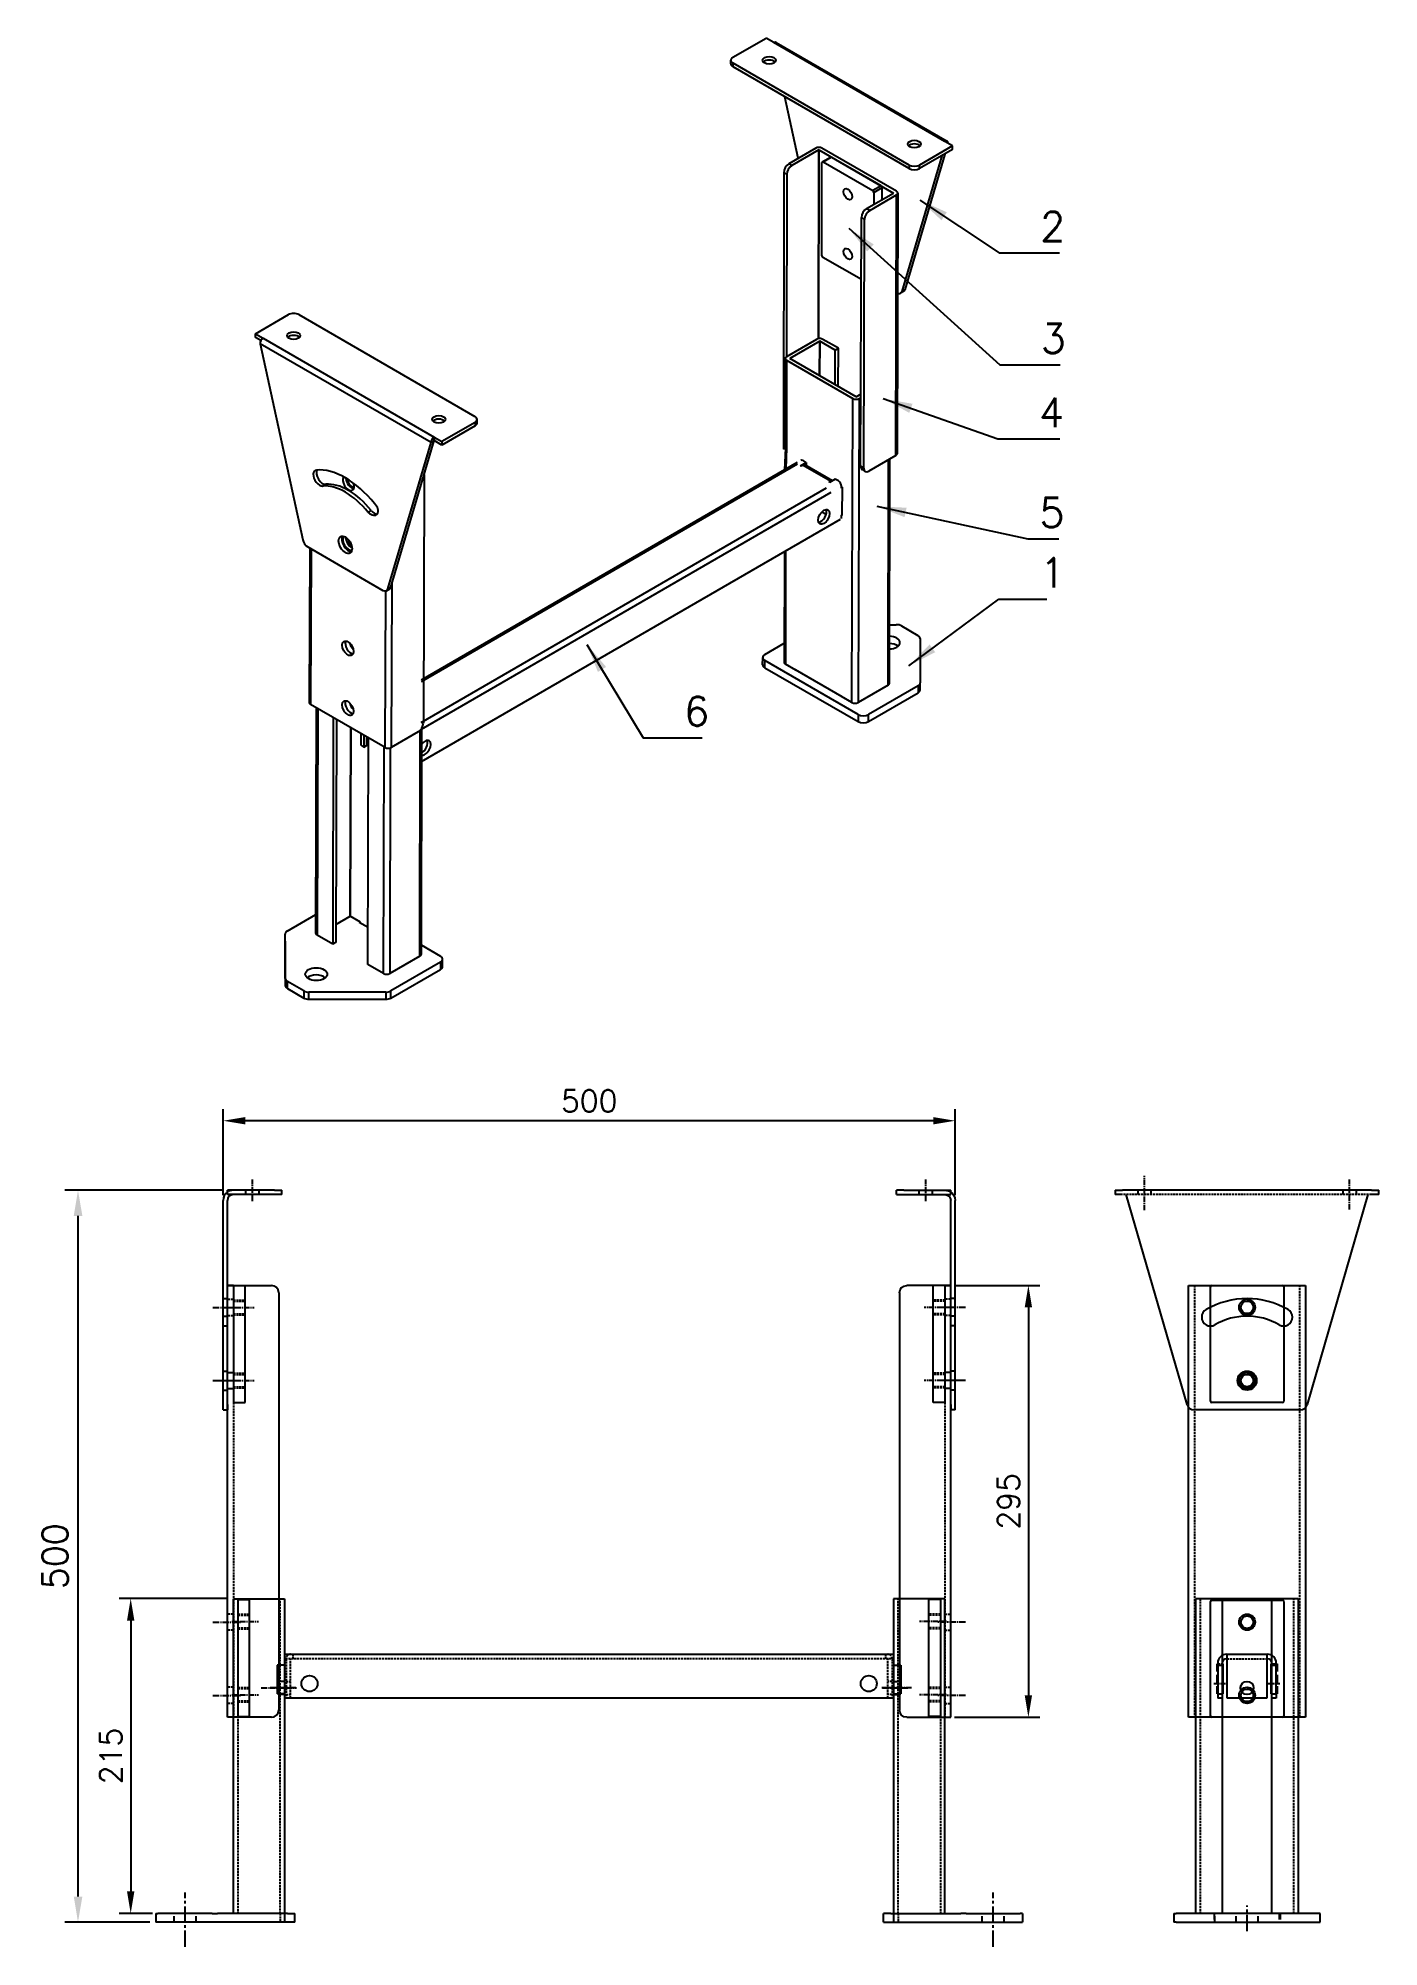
# Model space of a CAD drawing. Extents: x 128 to 1043, y 849 to 2153.
import ezdxf

# ---------------------------------------------------------------- set-up
doc = ezdxf.new("R2010")
doc.units = 0
doc.header["$LTSCALE"] = 0.2
doc.linetypes.add('Aslijn', pattern=[28.575, 19.05, -3.175, 3.175, -3.175])
doc.linetypes.add('Streeplijn', pattern=[10, 7, -3])
doc.layers.get('0').update_dxf_attribs({"linetype": 'CONTINUOUS'})
doc.layers.get('Defpoints').update_dxf_attribs({"linetype": 'CONTINUOUS'})
for name, color, linetype in [('70VOL', 5, 'CONTINUOUS'), ('draadlat', 212, 'CONTINUOUS'), ('dwarsprofiel', 42, 'CONTINUOUS'), ('pootbeen', 75, 'CONTINUOUS'), ('scharnierplaat', 232, 'CONTINUOUS'), ('schuif', 180, 'CONTINUOUS')]:
    doc.layers.add(name, color=color, linetype=linetype)
doc.styles.add('ROMANS', font='romans.shx')
doc.dimstyles.new('1_OP_06$0', dxfattribs={"dimscale": 6, "dimtxt": 2.5, "dimasz": 2.5, "dimexe": 1.3, "dimexo": 0.6, "dimgap": 1, "dimtad": 1, "dimdec": 1, "dimdsep": 46, "dimtxsty": 'ROMANS', "dimcen": -1.5, "dimclrd": 150, "dimclre": 150, "dimclrt": 5, "dimadec": 0, "dimazin": 0, "dimtfac": 1, "dimtdec": 1, "dimtmove": 0, "dimatfit": 3, "dimfxl": 0, "dimtolj": 1, "dimtzin": 0, "dimarcsym": 0})
doc.dimstyles.new('1_OP_07$0', dxfattribs={"dimscale": 7, "dimtxt": 2.5, "dimasz": 2.5, "dimexe": 1.3, "dimexo": 0.6, "dimgap": 1, "dimtad": 1, "dimdec": 1, "dimdsep": 46, "dimtxsty": 'ROMANS', "dimcen": -1.5, "dimclrd": 150, "dimclre": 150, "dimclrt": 5, "dimadec": 0, "dimazin": 0, "dimtfac": 1, "dimtdec": 1, "dimtmove": 0, "dimatfit": 3, "dimfxl": 0, "dimtolj": 1, "dimtzin": 0, "dimarcsym": 0})
doc.dimstyles.new('1_OP_08$7', dxfattribs={"dimscale": 8, "dimtxt": 2.5, "dimasz": 2.5, "dimexe": 1.3, "dimexo": 0.6, "dimgap": 1, "dimtad": 1, "dimdec": 1, "dimdsep": 46, "dimtxsty": 'ROMANS', "dimcen": -1.5, "dimclrd": 150, "dimclre": 150, "dimclrt": 5, "dimadec": 0, "dimazin": 0, "dimtfac": 1, "dimtdec": 1, "dimtmove": 0, "dimatfit": 3, "dimfxl": 0, "dimtolj": 1, "dimtzin": 0, "dimarcsym": 0})

# ---------------------------------------------------------------- blocks, each defined once
blk = doc.blocks.new('A$C4EBF2C44')
at = {"linetype": 'Aslijn'}
for p, q in [((20, 136.3), (20, 159.8)), ((160, 136.9), (160, 157.4))]:
    blk.add_line(p, q, dxfattribs=at)
for p, q in [((0, 150), (5, 150)), ((0, 150), (0, 147)), ((5, 147), (0, 147)), ((175, 150), (5, 150)), ((49, 3.6), (7.5, 147)), ((172.5, 147), (131, 3.6)), ((172.5, 147), (172.5, 147)), ((175, 150), (180, 150)), ((180, 147), (175, 147)), ((180, 147), (180, 150)), ((126.2, 0), (53.8, 0))]:
    blk.add_line(p, q)
at = {"linetype": 'Streeplijn'}
blk.add_line((175, 147), (5, 147), dxfattribs=at)
at = {"linetype": 'Streeplijn', "ltscale": 3.628447}
for p, q in [((15.5, 147), (15.5, 150)), ((24.5, 147), (24.5, 150)), ((155.5, 150), (155.5, 147)), ((164.5, 150), (164.5, 147))]:
    blk.add_line(p, q, dxfattribs=at)
blk.add_circle((90, 20), 6.5)
for centre, radius, start, end in [((65, 63.3), 6, 120, 300), ((90, 20), 56, 60, 120), ((115, 63.3), 6, 240, 60), ((90, 20), 44, 60, 120), ((53.8, 5), 5, 196.1254, 270), ((126.2, 5), 5, 270, 343.8746)]:
    blk.add_arc(centre, radius, start, end)
blk = doc.blocks.new('90040295A')
for p, q in [((13, 405), (9, 405)), ((9, 110), (9, 405)), ((9, 405), (39, 405)), ((44, 400), (44, 115)), ((13, 110), (9, 110)), ((39, 110), (13, 110))]:
    blk.add_line(p, q)
at = {"linetype": 'Streeplijn'}
blk.add_line((13, 405), (13, 110), dxfattribs=at)
at = {"linetype": 'Streeplijn', "ltscale": 1.142718}
for p, q in [((9, 395.5), (13, 395.5)), ((9, 384.5), (13, 384.5)), ((13, 180.5), (9, 180.5)), ((13, 169.5), (9, 169.5)), ((13, 130.5), (9, 130.5)), ((13, 119.5), (9, 119.5))]:
    blk.add_line(p, q, dxfattribs=at)
at = {"linetype": 'Aslijn', "ltscale": 1.142718}
for p, q in [((-1, 390), (18.6, 390)), ((-1, 340), (18.6, 340)), ((-1, 175), (18.6, 175)), ((-1, 125), (18.6, 125))]:
    blk.add_line(p, q, dxfattribs=at)
at = {"ltscale": 1.142718}
for p, q in [((9, 345.5), (13, 345.5)), ((9, 334.5), (13, 334.5))]:
    blk.add_line(p, q, dxfattribs=at)
for centre, start, end in [((39, 400), 0, 90), ((39, 115), 270, 0)]:
    blk.add_arc(centre, 5, start, end)
blk = doc.blocks.new('pootbeen 215a')
for p, q in [((53, 422.8), (53, 637.8)), ((88, 637.8), (88, 416.8)), ((0, 422.8), (1.5, 422.8)), ((0, 422.8), (0, 416.8)), ((38.5, 422.8), (1.5, 422.8)), ((38.5, 422.8), (42.1, 422.8)), ((90, 422.8), (42.1, 422.8)), ((90, 422.8), (95, 422.8)), ((95, 416.8), (95, 422.8)), ((95, 416.8), (0, 416.8))]:
    blk.add_line(p, q)
at = {"ltscale": 3.870205}
blk.add_line((53, 637.8), (88, 637.8), dxfattribs=at)
at = {"linetype": 'Streeplijn'}
for p, q in [((56, 637.8), (56, 422.8)), ((85, 422.8), (85, 637.8)), ((85, 422.8), (85, 416.8))]:
    blk.add_line(p, q, dxfattribs=at)
at = {"linetype": 'Aslijn', "ltscale": 1.142718}
blk.add_line((95.6, 576.8), (78.1, 576.8), dxfattribs=at)
at = {"ltscale": 1.142718}
for p, q in [((88, 581.3), (85, 581.3)), ((88, 572.3), (85, 572.3))]:
    blk.add_line(p, q, dxfattribs=at)
at = {"linetype": 'Aslijn', "ltscale": 2.902758}
blk.add_line((20, 400), (20, 437.2), dxfattribs=at)
at = {"linetype": 'Streeplijn', "ltscale": 2.902758}
for p, q in [((12.5, 416.8), (12.5, 422.8)), ((27.5, 416.8), (27.5, 422.8))]:
    blk.add_line(p, q, dxfattribs=at)
blk = doc.blocks.new('90-09-0500A')
for p, q in [((16, 30), (432, 30)), ((16, 30), (16, 22.5)), ((432, 30), (432, 22.5)), ((16, 22.5), (11, 22.5)), ((11, 22.5), (11, 3)), ((432, 22.5), (437, 22.5)), ((437, 22.5), (437, 3)), ((16, 3), (11, 3)), ((16, 3), (16, 0)), ((432, 0), (16, 0)), ((432, 3), (432, 0)), ((432, 3), (437, 3))]:
    blk.add_line(p, q)
at = {"linetype": 'Streeplijn'}
for p, q in [((432, 27), (16, 27)), ((17, 27), (17, 0)), ((20, 0), (20, 27)), ((21.5, 30), (21.5, 27)), ((426.5, 30), (426.5, 27)), ((428, 0), (428, 27)), ((431, 27), (431, 0)), ((17, 11.5), (20, 11.5)), ((17, 2.5), (20, 2.5)), ((431, 11.5), (428, 11.5)), ((431, 2.5), (428, 2.5))]:
    blk.add_line(p, q, dxfattribs=at)
at = {"linetype": 'Aslijn'}
for p, q in [((0, 7), (24, 7)), ((444.3, 7), (424, 7))]:
    blk.add_line(p, q, dxfattribs=at)
for centre in [(33, 10), (415, 10), (415, 10)]:
    blk.add_circle(centre, 5.5)
at = {"linetype": 'Streeplijn'}
for centre, start, end in [((20, 27), 90, 180), ((428, 27), 0, 90)]:
    blk.add_arc(centre, 3, start, end, dxfattribs=at)
blk = doc.blocks.new('A$C334307B7')
at = {"ltscale": 3.59389}
for p, q in [((0, 1), (0, 79)), ((50, 79), (50, 1))]:
    blk.add_line(p, q, dxfattribs=at)
blk.add_line((1, 80), (49, 80))
at = {"ltscale": 3.572625}
blk.add_line((49, 0), (1, 0), dxfattribs=at)
for centre in [(25, 65), (25, 15)]:
    blk.add_circle(centre, 4.25)
at = {"ltscale": 0.598278}
for centre, start, end in [((1, 79), 90, 180), ((49, 79), 0, 90), ((1, 1), 180, 270), ((49, 1), 270, 0)]:
    blk.add_arc(centre, 1, start, end, dxfattribs=at)
at = {"color": 3}
for centre in [(25, 65), (25, 15)]:
    blk.add_arc(centre, 5, 180, 90, dxfattribs=at)
blk = doc.blocks.new('pootbeen 215B')
for p, q in [((15, 412.1), (15, 627.1)), ((33, 627.1), (33, 412.1)), ((67, 412.1), (67, 627.1)), ((85, 627.1), (85, 412.1)), ((33, 582.6), (33.5, 582.6)), ((33.5, 582.6), (33.5, 562.1)), ((66.5, 562.1), (66.5, 582.6)), ((66.5, 582.6), (67, 582.6)), ((33.5, 562.1), (33, 562.1)), ((67, 562.1), (66.5, 562.1)), ((0, 412.1), (1.5, 412.1)), ((0, 412.1), (0, 406.1)), ((1.5, 406.1), (0, 406.1)), ((100, 412.1), (1.5, 412.1)), ((1.5, 406.1), (100, 406.1)), ((100, 406.1), (100, 412.1))]:
    blk.add_line(p, q)
at = {"ltscale": 3.655324}
blk.add_line((15, 627.1), (85, 627.1), dxfattribs=at)
at = {"linetype": 'Streeplijn'}
for p, q in [((18, 627.1), (18, 412.1)), ((82, 412.1), (82, 627.1))]:
    blk.add_line(p, q, dxfattribs=at)
at = {"linetype": 'Streeplijn', "ltscale": 3.789711}
for p, q in [((29.5, 562.1), (29.5, 582.6)), ((70.5, 582.6), (70.5, 562.1))]:
    blk.add_line(p, q, dxfattribs=at)
at = {"linetype": 'Streeplijn', "ltscale": 1.333188}
for p, q in [((29.5, 582.6), (33, 582.6)), ((67, 582.6), (70.5, 582.6))]:
    blk.add_line(p, q, dxfattribs=at)
at = {"linetype": 'Streeplijn', "ltscale": 0.19037}
for p, q in [((30, 562.1), (29.5, 562.1)), ((70.5, 562.1), (70, 562.1))]:
    blk.add_line(p, q, dxfattribs=at)
at = {"linetype": 'Streeplijn', "ltscale": 1.142718}
for p, q in [((30, 562.1), (33, 562.1)), ((67, 562.1), (70, 562.1))]:
    blk.add_line(p, q, dxfattribs=at)
at = {"linetype": 'Aslijn', "ltscale": 2.902758}
blk.add_line((50, 400), (50, 417.6), dxfattribs=at)
at = {"linetype": 'Streeplijn', "ltscale": 2.902758}
for p, q in [((27.5, 412.1), (27.5, 406.1)), ((28, 406.1), (28, 412.1)), ((42.5, 406.1), (42.5, 412.1)), ((57.5, 406.1), (57.5, 412.1)), ((72, 412.1), (72, 406.1)), ((72.5, 412.1), (72.5, 406.1))]:
    blk.add_line(p, q, dxfattribs=at)
at = {"ltscale": 3.419731}
blk.add_circle((50, 566.1), 4.5, dxfattribs=at)
at = {"ltscale": 0.000498378}
for centre, start, end in [((33, 583.1), 90, 180), ((67, 583.1), 0, 90)]:
    blk.add_arc(centre, 0.001, start, end, dxfattribs=at)
blk = doc.blocks.new('A$C72246AC3')
at = {"ltscale": 3.620644}
blk.add_line((4.2, 80), (4.2, 0), dxfattribs=at)
at = {"ltscale": 3.870343}
for p, q in [((4.2, 80), (12.2, 80)), ((4.2, 0), (12.2, 0))]:
    blk.add_line(p, q, dxfattribs=at)
at = {"ltscale": 3.59389}
blk.add_line((12.2, 0), (12.2, 80), dxfattribs=at)
at = {"linetype": 'Streeplijn'}
for p, q in [((4.2, 70), (12.2, 70)), ((4.2, 69.2), (12.2, 69.2)), ((4.2, 60.7), (12.2, 60.7)), ((4.2, 60), (12.2, 60)), ((4.2, 20), (12.2, 20)), ((4.2, 19.2), (12.2, 19.2)), ((4.2, 10.7), (12.2, 10.7)), ((4.2, 10), (12.2, 10))]:
    blk.add_line(p, q, dxfattribs=at)
at = {"linetype": 'Aslijn'}
for p, q in [((0, 65), (18.4, 65)), ((0, 15), (18.4, 15))]:
    blk.add_line(p, q, dxfattribs=at)
blk = doc.blocks.new('A$C764925F4')
at = {"linetype": 'Aslijn'}
for p, q in [((24.4, 142.6), (24.4, 157.4)), ((0, 20), (14.2, 20))]:
    blk.add_line(p, q, dxfattribs=at)
for p, q in [((7.4, 147), (7.4, 150)), ((39.4, 150), (7.4, 150)), ((39.4, 147), (7.4, 147)), ((39.4, 150), (44.4, 150)), ((44.4, 147), (39.4, 147)), ((44.4, 147), (44.4, 150)), ((4.4, 3.6), (4.4, 143.1)), ((7.4, 3.6), (7.4, 143.1)), ((4.4, 0), (4.4, 3.6)), ((4.4, 0), (7.4, 0)), ((7.4, 3.6), (7.4, 0))]:
    blk.add_line(p, q)
at = {"linetype": 'Streeplijn', "ltscale": 3.628447}
for p, q in [((19.9, 147), (19.9, 150)), ((28.9, 147), (28.9, 150)), ((4.4, 76), (7.4, 76)), ((4.4, 64), (7.4, 64)), ((4.4, 57.3), (7.4, 57.3)), ((4.4, 26.5), (7.4, 26.5)), ((4.4, 13.5), (7.4, 13.5))]:
    blk.add_line(p, q, dxfattribs=at)
for radius, start in [(6.9, 124.4174), (3.9, 90)]:
    blk.add_arc((11.3, 143.1), radius, start, 180)
at = {"linetype": 'Streeplijn'}
blk.add_arc((11.3, 143.1), 6.9, 90, 124.4174, dxfattribs=at)
blk = doc.blocks.new('A$C03F00B1E')
at = {"ltscale": 3.732117}
for p, q in [((8.6, 30), (36.6, 30)), ((36.1, 0), (9.1, 0))]:
    blk.add_line(p, q, dxfattribs=at)
at = {"ltscale": 1.142337}
for p, q in [((8.6, 27), (9.1, 27)), ((36.1, 27), (36.6, 27))]:
    blk.add_line(p, q, dxfattribs=at)
at = {"ltscale": 3.731979}
for p, q in [((9.1, 0), (9.1, 30)), ((36.1, 30), (36.1, 0))]:
    blk.add_line(p, q, dxfattribs=at)
at = {"linetype": 'Streeplijn'}
blk.add_line((9.1, 27), (36.1, 27), dxfattribs=at)
at = {"ltscale": 0.19037}
blk.add_line((36.1, 30), (36.6, 30), dxfattribs=at)
at = {"ltscale": 3.628286}
for p, q in [((2.6, 24), (2.6, 0)), ((5.6, 24), (5.6, 0)), ((39.6, 0), (39.6, 24)), ((42.6, 3), (42.6, 24))]:
    blk.add_line(p, q, dxfattribs=at)
for p, q in [((2.6, 22.5), (5.6, 22.5)), ((39.6, 22.5), (42.6, 22.5)), ((2.6, 3), (5.6, 3)), ((39.6, 3), (42.6, 3))]:
    blk.add_line(p, q)
at = {"linetype": 'Aslijn'}
for p, q in [((0, 10), (7.9, 10)), ((37, 10), (44.9, 10))]:
    blk.add_line(p, q, dxfattribs=at)
at = {"ltscale": 1.142718}
for p, q in [((5.6, 0), (2.6, 0)), ((42.6, 0), (39.6, 0)), ((42.6, 3), (42.6, 0))]:
    blk.add_line(p, q, dxfattribs=at)
blk.add_circle((22.6, 7), 4.5)
at = {"ltscale": 3.628286}
for centre, radius, start, end in [((8.6, 24), 6, 90, 180), ((8.6, 24), 3, 90, 180), ((36.6, 24), 6, 0, 90), ((36.6, 24), 3, 0, 90)]:
    blk.add_arc(centre, radius, start, end, dxfattribs=at)
blk = doc.blocks.new('90040295B')
for p, q in [((-1, 110), (-1, 405)), ((79, 405), (79, 110)), ((79, 110), (-1, 110))]:
    blk.add_line(p, q)
at = {"ltscale": 3.666539}
blk.add_line((-1, 405), (79, 405), dxfattribs=at)
at = {"linetype": 'Streeplijn'}
for p, q in [((3, 405), (3, 110)), ((75, 110), (75, 405))]:
    blk.add_line(p, q, dxfattribs=at)
for centre in [(39, 390), (39, 340), (39, 175), (39, 125)]:
    blk.add_circle(centre, 5.5)
blk = doc.blocks.new('*D18')
at = {"layer": '70VOL', "color": 150, "lineweight": -2}
for p, q in [((253.9, 1365.7), (145.8, 1365.7)), ((154.9, 1348.2), (154.9, 883.3)), ((203.9, 865.8), (145.8, 865.8))]:
    blk.add_line(p, q, dxfattribs=at)
at = {"layer": '70VOL', "color": 150}
for points in [[(152, 1348.2), (157.9, 1348.2), (154.9, 1365.7)], [(152, 883.3), (157.9, 883.3), (154.9, 865.8)]]:
    blk.add_solid(points, dxfattribs=at)
at = {"layer": 'Defpoints', "color": 0}
for p in [(258.1, 1365.7), (154.9, 865.8), (208.1, 865.8)]:
    blk.add_point(p, dxfattribs=at)
at = {"layer": '70VOL', "color": 5, "insert": (139.2, 1115.7), "char_height": 17.5, "attachment_point": 5, "rotation": 90, "style": 'ROMANS'}
blk.add_mtext('\\A1;500', dxfattribs=at)
blk = doc.blocks.new('*D19')
at = {"layer": '70VOL', "color": 150, "lineweight": -2}
for p, q in [((257.5, 1086.8), (183.1, 1086.8)), ((190.9, 1071.8), (190.9, 886.8)), ((205.9, 871.8), (183.1, 871.8))]:
    blk.add_line(p, q, dxfattribs=at)
at = {"layer": '70VOL', "color": 150}
for points in [[(188.4, 1071.8), (193.4, 1071.8), (190.9, 1086.8)], [(188.4, 886.8), (193.4, 886.8), (190.9, 871.8)]]:
    blk.add_solid(points, dxfattribs=at)
at = {"layer": 'Defpoints', "color": 0}
for p in [(261.1, 1086.8), (190.9, 871.8), (209.5, 871.8)]:
    blk.add_point(p, dxfattribs=at)
at = {"layer": '70VOL', "color": 5, "insert": (177.4, 979.3), "char_height": 15, "attachment_point": 5, "rotation": 90, "style": 'ROMANS'}
blk.add_mtext('\\A1;215', dxfattribs=at)
blk = doc.blocks.new('*D20')
at = {"layer": '70VOL', "color": 150, "lineweight": -2}
for p, q in [((753.7, 1300.7), (811.9, 1300.7)), ((804.1, 1285.7), (804.1, 1020.7)), ((753.7, 1005.7), (811.9, 1005.7))]:
    blk.add_line(p, q, dxfattribs=at)
at = {"layer": '70VOL', "color": 150}
for points in [[(801.6, 1285.7), (806.6, 1285.7), (804.1, 1300.7)], [(801.6, 1020.7), (806.6, 1020.7), (804.1, 1005.7)]]:
    blk.add_solid(points, dxfattribs=at)
at = {"layer": 'Defpoints', "color": 0}
for p in [(750.1, 1300.7), (750.1, 1005.7), (804.1, 1005.7)]:
    blk.add_point(p, dxfattribs=at)
at = {"layer": '70VOL', "color": 5, "insert": (790.6, 1153.2), "char_height": 15, "attachment_point": 5, "rotation": 90, "style": 'ROMANS'}
blk.add_mtext('\\A1;295', dxfattribs=at)
blk = doc.blocks.new('*D21')
at = {"layer": '70VOL', "color": 150, "lineweight": -2}
for p, q in [((254.1, 1362.4), (254.1, 1421)), ((739.1, 1413.2), (269.1, 1413.2)), ((754.1, 1362.4), (754.1, 1421))]:
    blk.add_line(p, q, dxfattribs=at)
at = {"layer": '70VOL', "color": 150}
for points in [[(269.1, 1415.7), (269.1, 1410.7), (254.1, 1413.2)], [(739.1, 1415.7), (739.1, 1410.7), (754.1, 1413.2)]]:
    blk.add_solid(points, dxfattribs=at)
at = {"layer": 'Defpoints', "color": 0}
for p in [(254.1, 1413.2), (254.1, 1358.8), (754.1, 1358.8)]:
    blk.add_point(p, dxfattribs=at)
at = {"layer": '70VOL', "color": 5, "insert": (504.1, 1426.7), "char_height": 15, "attachment_point": 5, "style": 'ROMANS'}
blk.add_mtext('\\A1;500', dxfattribs=at)

msp = doc.modelspace()

# ---------------------------------------------------------------- linework, layer by layer
at = {"layer": '70VOL'}
for p, q in [((602.32, 2139.57), (624.92, 2152.65)), ((630.23, 2149.59), (624.92, 2152.65)), ((630.23, 2149.59), (630.23, 2149.59)), ((747.05, 2082.14), (630.23, 2149.59)), ((630.23, 2149.59), (630.23, 2149.59)), ((631.72, 2149.74), (748.55, 2082.29)), ((600.86, 2135.09), (600.86, 2137.54)), ((602.33, 2133.04), (602.33, 2135.49)), ((722.69, 2065.99), (602.33, 2135.49)), ((722.69, 2063.55), (602.33, 2133.04)), ((646.91, 2070.63), (637.76, 2112.58)), ((658.85, 2077.54), (640.49, 2066.91)), ((660.97, 2076.32), (642.61, 2065.69)), ((660.83, 1947.39), (660.97, 2076.32)), ((660.97, 2076.32), (660.83, 1947.4)), ((660.97, 2076.32), (711.95, 2046.88)), ((714.07, 2048.11), (663.09, 2077.54)), ((746.98, 2073.52), (719.68, 1980.86)), ((752.36, 2079.07), (729.76, 2065.99)), ((752.36, 2076.63), (729.76, 2063.55)), ((747.05, 2082.14), (747.05, 2082.14)), ((752.36, 2079.07), (747.05, 2082.14)), ((747.05, 2082.14), (747.05, 2082.14)), ((747.05, 2082.14), (747.05, 2082.14)), ((749.17, 2080.92), (749.17, 2080.92)), ((749.17, 2080.92), (749.17, 2080.92)), ((752.36, 2076.63), (752.36, 2079.07)), ((636.95, 2060.79), (636.75, 1871.84)), ((636.95, 2060.79), (639.08, 2059.56)), ((642.61, 2065.69), (640.49, 2066.91)), ((663.04, 2004.09), (663.11, 2067.73)), ((663.32, 2068.19), (668.97, 2071.46)), ((663.82, 2068.14), (669.47, 2071.41)), ((663.82, 2068.14), (697.8, 2048.52)), ((703.45, 2051.79), (669.47, 2071.41)), ((744.87, 2072.29), (717.57, 1979.64)), ((722.69, 2065.99), (722.69, 2063.55)), ((729.76, 2063.55), (729.76, 2065.99)), ((639.08, 2059.56), (638.94, 1935.08)), ((693.59, 2036.26), (711.95, 2046.88)), ((703.45, 2051.79), (697.8, 2048.52)), ((698.51, 2047.29), (698.5, 2039.1)), ((698.51, 2047.29), (704.16, 2050.57)), ((704.15, 2042.37), (704.16, 2050.57)), ((711.95, 2046.88), (711.95, 2046.88)), ((714.95, 2046.88), (714.42, 1868.83)), ((695.71, 2035.03), (693.59, 2036.26)), ((695.71, 2035.03), (714.07, 2045.66)), ((713.54, 1867.61), (714.07, 2045.66)), ((689.53, 1860.24), (690.05, 2030.13)), ((690.05, 2030.13), (692.18, 2028.91)), ((691.66, 1859.01), (692.18, 2028.91)), ((690.01, 1987.7), (663.75, 2002.86)), ((718.79, 1979.63), (716.67, 1978.41)), ((719.68, 1980.86), (717.57, 1979.64)), ((276.06, 1950.72), (298.66, 1963.8)), ((305.73, 1963.8), (426.09, 1894.31)), ((276.06, 1948.27), (276.06, 1950.72)), ((276.06, 1950.72), (281.37, 1947.65)), ((279.87, 1946.07), (276.06, 1948.27)), ((279.25, 1943.98), (308.47, 1810.03)), ((396.07, 1876.53), (279.25, 1943.98)), ((281.37, 1947.65), (398.19, 1880.21)), ((281.37, 1947.65), (281.37, 1947.65)), ((281.37, 1947.65), (281.37, 1947.65)), ((281.37, 1947.65), (281.37, 1947.65)), ((659.42, 1946.94), (638.94, 1935.08)), ((661.54, 1945.71), (641.06, 1933.86)), ((661.54, 1945.71), (661.52, 1922.05)), ((661.52, 1922.05), (661.54, 1945.71)), ((672.16, 1939.58), (661.54, 1945.71)), ((674.28, 1940.81), (663.66, 1946.94)), ((638.06, 1933.86), (638.01, 1872.57)), ((638.95, 1932.63), (638.89, 1873.08)), ((638.95, 1932.63), (684.26, 1906.47)), ((686.38, 1907.69), (641.06, 1933.86)), ((641.06, 1933.86), (641.06, 1933.86)), ((672.14, 1915.92), (672.16, 1939.58)), ((672.16, 1939.58), (674.28, 1940.81)), ((674.25, 1914.69), (674.28, 1940.81)), ((683.53, 1698.9), (684.26, 1906.47)), ((686.38, 1907.69), (689.92, 1909.74)), ((688.5, 1906.47), (687.77, 1698.9)), ((688.5, 1906.47), (689.92, 1907.29)), ((427.56, 1889.81), (427.56, 1892.26)), ((368.7, 1777.7), (398.19, 1877.76)), ((398.19, 1877.76), (396.07, 1876.53)), ((398.19, 1880.21), (398.19, 1877.76)), ((398.19, 1877.76), (398.19, 1880.21)), ((398.19, 1877.76), (398.19, 1880.21)), ((398.19, 1880.21), (398.19, 1880.21)), ((398.19, 1880.21), (403.5, 1877.14)), ((398.19, 1880.21), (398.19, 1880.21)), ((403.5, 1874.69), (398.19, 1877.76)), ((398.19, 1877.76), (398.19, 1877.76)), ((398.19, 1877.76), (398.19, 1877.76)), ((426.1, 1890.22), (403.5, 1877.14)), ((426.1, 1887.77), (403.5, 1874.69)), ((426.1, 1890.22), (426.1, 1887.77)), ((366.59, 1776.48), (396.07, 1876.53)), ((403.5, 1877.14), (403.5, 1874.69)), ((638.89, 1873.08), (636.75, 1871.84)), ((638.16, 1872.66), (637.48, 1857.71)), ((638.89, 1873.08), (638.37, 1858.22)), ((713.54, 1867.61), (695.18, 1856.98)), ((708.25, 1710.76), (708.59, 1864.74)), ((709.13, 1711.98), (709.47, 1865.24)), ((646.17, 1862.74), (389.43, 1714.13)), ((646.17, 1861.72), (389.43, 1713.11)), ((391.34, 1854.51), (390.82, 1684.88)), ((648.49, 1860.61), (652.38, 1862.86)), ((648.85, 1860.41), (648.49, 1860.61)), ((649.9, 1861.02), (648.85, 1860.41)), ((669.02, 1849.98), (649.9, 1861.02)), ((652.38, 1862.86), (650.25, 1864.08)), ((670.25, 1850.29), (651.4, 1861.17)), ((652.38, 1862.86), (652.37, 1860.61)), ((672.2, 1851.41), (668.32, 1849.16)), ((674.32, 1850.19), (672.2, 1851.41)), ((691.66, 1859.01), (689.53, 1860.24)), ((690.56, 1857.95), (692.69, 1856.73)), ((322, 1846.71), (324.12, 1847.94)), ((669.1, 1842.26), (389.39, 1680.35)), ((389.4, 1685.26), (666.28, 1845.53)), ((667.96, 1849.37), (669.02, 1849.98)), ((668.32, 1849.16), (667.96, 1849.37)), ((676.44, 1845.29), (676.45, 1846.51)), ((676.8, 1845.49), (676.44, 1845.29)), ((676.45, 1846.13), (676.8, 1845.92)), ((676.8, 1845.92), (676.78, 1826.72)), ((353.15, 1828.73), (355.27, 1829.95)), ((665.89, 1827.29), (662.96, 1828.99)), ((676.42, 1826.93), (676.78, 1827.13)), ((676.78, 1826.72), (676.42, 1826.93)), ((676.42, 1824.48), (676.42, 1826.93)), ((675.52, 1823.96), (389.37, 1658.32)), ((311.86, 1805.12), (363.18, 1775.49)), ((313.27, 1804.31), (312.82, 1698.78)), ((314.15, 1803.8), (313.7, 1697.55)), ((637.42, 1801.91), (637.33, 1726.29)), ((638.3, 1802.42), (638.22, 1725.06)), ((364.68, 1668.12), (365.13, 1775.04)), ((365.69, 1775.25), (367.81, 1776.47)), ((368.7, 1777.7), (366.59, 1776.48)), ((369.38, 1779.99), (368.92, 1668.12)), ((709.17, 1752.04), (713.87, 1752.04)), ((717.4, 1751.2), (728.63, 1744.71)), ((624.06, 1731.6), (637.35, 1739.3)), ((730.1, 1742.67), (730.17, 1712.36)), ((622.59, 1724.67), (622.6, 1729.57)), ((624.06, 1722.62), (624.07, 1727.52)), ((624.06, 1722.62), (687.78, 1685.83)), ((687.79, 1690.73), (624.07, 1727.52)), ((645.3, 1720.98), (638.22, 1725.06)), ((676.8, 1702.79), (644.94, 1721.18)), ((708.25, 1710.76), (687.77, 1698.9)), ((728.71, 1710.32), (694.86, 1690.73)), ((728.71, 1710.32), (728.7, 1705.42)), ((730.16, 1707.46), (730.17, 1712.36)), ((364.68, 1668.12), (313.7, 1697.55)), ((317.43, 1541.12), (317.77, 1695.21)), ((683.53, 1698.9), (676.45, 1702.99)), ((694.86, 1685.83), (728.7, 1705.42)), ((318.65, 1694.7), (318.31, 1539.89)), ((329.27, 1688.57), (328.93, 1533.76)), ((331.39, 1687.35), (331.05, 1534.98)), ((687.79, 1690.73), (687.78, 1685.83)), ((694.86, 1685.83), (694.86, 1690.73)), ((340.91, 1552.97), (341.22, 1681.67)), ((341.22, 1681.67), (340.91, 1552.97)), ((348.14, 1677.67), (348.13, 1669.64)), ((348.13, 1669.64), (350.25, 1668.42)), ((350.26, 1676.45), (350.25, 1668.42)), ((350.25, 1668.42), (352.02, 1669.44)), ((352.02, 1669.03), (351.66, 1669.23)), ((352.03, 1675.43), (352.02, 1669.03)), ((353, 1519.86), (353.34, 1674.67)), ((387.28, 1678.75), (368.92, 1668.12)), ((388.34, 1525.58), (388.68, 1679.9)), ((389.56, 1681.03), (389.22, 1526.8)), ((363.62, 1513.73), (363.96, 1668.54)), ((368.21, 1667.82), (367.87, 1513.73)), ((297.85, 1542.78), (317.44, 1554.12)), ((331.06, 1547.27), (340.91, 1552.97)), ((347.99, 1548.88), (340.91, 1552.97)), ((296.38, 1535.84), (296.39, 1540.74)), ((296.38, 1535.84), (296.39, 1540.74)), ((296.45, 1510.43), (296.39, 1540.74)), ((328.93, 1533.76), (318.31, 1539.89)), ((346.93, 1548.68), (347.63, 1549.09)), ((353.03, 1545.15), (346.93, 1548.68)), ((347.99, 1548.07), (347.99, 1548.88)), ((296.38, 1535.84), (296.45, 1505.53)), ((331.05, 1534.98), (328.93, 1533.76)), ((388.34, 1525.58), (367.87, 1513.73)), ((389.23, 1533.24), (402.49, 1525.58)), ((363.62, 1513.73), (353, 1519.86)), ((368.64, 1497.01), (402.49, 1516.6)), ((402.5, 1521.49), (368.65, 1501.9)), ((402.5, 1521.49), (402.49, 1516.6)), ((403.95, 1518.64), (403.96, 1523.53)), ((296.45, 1510.43), (296.45, 1505.53)), ((297.92, 1503.49), (297.92, 1508.38)), ((309.15, 1501.9), (297.92, 1508.38)), ((297.92, 1503.49), (309.15, 1497.01)), ((309.15, 1501.9), (309.15, 1497.01)), ((312.68, 1496.16), (312.69, 1501.05)), ((365.11, 1501.05), (312.69, 1501.05)), ((365.11, 1501.05), (365.11, 1496.16)), ((368.64, 1497.01), (368.65, 1501.9)), ((312.68, 1496.16), (365.11, 1496.16))]:
    msp.add_line(p, q, dxfattribs=at)
msp.add_arc((398.19, 1877.76), 0.000816, 210.06401, 201.80141, dxfattribs=at)
for centre, major_axis, ratio, start_param, end_param in [((605.86, 2137.53), (-5, 0.01), 0.5780931, -0.7834645, 0.7873319), ((630.22, 2147.14), (1.5, 2.6), 0.5758617, 0, 0.7853982), ((605.86, 2135.08), (-5, 0.01), 0.5780931, 0, 0.7873319), ((627.07, 2135.08), (-4.5, 0.01), 0.5780931, 3.631445, 5.793333), ((660.97, 2076.32), (-3, 0), 0.5780931, 3.9289245, 5.4997209), ((726.19, 2077.85), (-4.5, 0.01), 0.5780931, 3.631445, 5.793333), ((747.05, 2079.69), (1.5, 2.6), 0.5758617, -0.7853982, 0.7853982), ((640.48, 2062.83), (2.5, 4.33), 0.5758617, 0.7853982, 2.3561945), ((642.61, 2061.61), (2.5, 4.33), 0.5758617, 0.7853982, 2.3561945), ((663.82, 2067.32), (-0.501, 0.865), 0.5780931, -0.7873319, 0.7834645), ((669.47, 2070.6), (-0.501, 0.865), 0.5780931, -0.7873319, 0), ((726.22, 2068.04), (-5, 0.01), 0.5780931, 0.7873319, 2.3581282), ((726.22, 2065.59), (-5, 0.01), 0.5780931, 0.7873319, 2.3581282), ((697.8, 2047.7), (-0.501, 0.865), 0.5780931, 3.9250571, 5.4958534), ((703.45, 2050.97), (-0.501, 0.865), 0.5780931, 3.9250571, 5.4958534), ((711.95, 2046.88), (-3, 0), 0.5780931, 2.3581282, 3.9289245), ((693.58, 2032.18), (2.5, 4.33), 0.5758617, 0.7853982, 2.3561945), ((695.71, 2030.95), (2.5, 4.33), 0.5758617, 0.7853982, 2.3561945), ((663.75, 2003.68), (-0.501, 0.865), 0.5780931, 0.7834645, 2.3542608), ((714.17, 1982.73), (-2.5, 4.33), 0.5780931, 2.5565687, 3.6436156), ((716.28, 1983.96), (-2.5, 4.33), 0.5780931, 3.1415927, 3.6436156), ((302.2, 1961.76), (-5, 0.01), 0.5780931, 3.9289245, 5.4997209), ((281.37, 1945.21), (1.5, 2.6), 0.5758617, 0.7853982, 2.3561945), ((302.22, 1947.05), (-4.5, 0.01), 0.5780931, 3.631445, 5.793333), ((661.54, 1945.71), (-3, 0), 0.5780931, 3.9289245, 5.4997209), ((641.06, 1933.86), (-3, 0), 0.5780931, -0.7834645, 0.7873319), ((686.38, 1907.7), (-3, 0), 0.5780931, 0.7873319, 2.3581282), ((401.34, 1889.82), (-4.5, 0.01), 0.5780931, 3.631445, 5.793333), ((422.56, 1892.27), (-5, 0.01), 0.5780931, 2.3581282, 3.9289245), ((398.19, 1877.76), (1.5, 2.6), 0.5758617, 0.7853982, 2.3561945), ((422.56, 1889.82), (-5, 0.01), 0.5780931, 2.3581282, 3.1415927), ((650.25, 1861.64), (-1.5, 2.6), 0.5780931, -0.7873319, 0), ((711.42, 1868.83), (-3, 0), 0.5780931, 2.3581282, 3.1415927), ((319.88, 1852.18), (-3.23, 5.16), 0.5634388, -0.3280841, 2.8135086), ((322, 1853.41), (-3.01, 5.19), 0.5780931, 0.3535412, 2.8778596), ((337.54, 1806.63), (-28.05, 48.47), 0.5780931, -1.3109306, -0.2637331), ((339.71, 1848.65), (-2.76, 4.76), 0.5780931, 0.2117148, 4.3841554), ((341.82, 1849.88), (-2.76, 4.76), 0.5780931, 0.7838336, 2.746438), ((341.82, 1849.88), (-2.1, 3.62), 0.5780931, 0.7902891, 2.9938805), ((649.9, 1858.57), (1.5, 2.6), 0.5758617, 0, 0.7853982), ((693.06, 1862.28), (2.5, 4.33), 0.5758617, 2.3561945, 3.1415927), ((695.19, 1861.06), (2.5, 4.33), 0.5758617, 2.3561945, 3.9269908), ((337.54, 1806.63), (-22.04, 38.08), 0.5780931, -1.3109306, -0.2637331), ((339.66, 1807.85), (-22.04, 38.08), 0.5780931, -1.3109306, -0.2637331), ((669.02, 1847.53), (1.5, 2.6), 0.5758617, 0.198646, 0.7853982), ((674.32, 1847.74), (-1.5, 2.6), 0.5780931, 3.9250571, 5.4958534), ((355.28, 1831.74), (-3.84, 4.35), 0.6257944, 1.7176136, 4.8592062), ((357.4, 1832.97), (-3.01, 5.19), 0.5780931, 1.830662, 2.7809542), ((662.3, 1826.92), (2.75, 4.76), 0.5758617, 3.5391736, 5.8856043), ((339.66, 1807.85), (-3.26, 5.63), 0.5780931, 0.3317813, 2.8098113), ((339.66, 1807.85), (-2.76, 4.76), 0.5780931, 0.127671, 3.0139216), ((311.87, 1809.2), (-2.5, 4.33), 0.5780931, 1.0649059, 2.3542608), ((341.78, 1809.08), (-2.76, 4.76), 0.5780931, 0.6959159, 2.4456767), ((341.78, 1809.08), (-2.1, 3.62), 0.5780931, 0.7244728, 2.4171199), ((363.19, 1779.57), (-2.5, 4.33), 0.5780931, 2.3542608, 3.6436156), ((365.31, 1780.8), (-2.5, 4.33), 0.5780931, 3.1415927, 3.6436156), ((713.87, 1749.15), (-5, 0.01), 0.5780931, 3.9289245, 4.7143227), ((341.37, 1737.1), (-2.76, 4.76), 0.5780931, 0.3951547, 2.746438), ((343.49, 1738.33), (-2.1, 3.62), 0.5780931, 0.9825373, 2.1590553), ((708.89, 1739.78), (-7.5, 0.01), 0.5780931, 1.6060227, 4.6771626), ((708.89, 1734.88), (-7.5, 0.01), 0.5780931, 3.7415348, 4.6771626), ((725.1, 1742.67), (-5, 0.01), 0.5780931, 3.1435264, 3.9289245), ((627.59, 1724.66), (-5, 0.01), 0.5780931, 0, 0.7873319), ((627.6, 1729.56), (-5, 0.01), 0.5780931, -0.7834645, 0.7873319), ((640.34, 1726.29), (-3, 0), 0.5780931, 0, 0.7873319), ((706.13, 1711.98), (-3, 0), 0.5780931, 2.3581282, 3.1415927), ((725.17, 1712.36), (-5, 0.01), 0.5780931, 2.3581282, 3.1435264), ((315.82, 1698.78), (-3, 0), 0.5780931, 0, 0.7873319), ((341.32, 1696.31), (-2.76, 4.76), 0.5780931, 0.3951547, 2.746438), ((343.44, 1697.53), (-2.1, 3.62), 0.5780931, 0.9825373, 2.1590553), ((685.65, 1700.13), (-3, 0), 0.5780931, 0.7873319, 2.3581282), ((725.16, 1707.47), (-5, 0.01), 0.5780931, 2.3581282, 3.1415927), ((387.29, 1682.83), (2.5, 4.33), 0.5758617, 3.9269908, 5.4977871), ((691.31, 1687.87), (-5, 0.01), 0.5780931, 0.7873319, 2.3581282), ((691.32, 1692.77), (-5, 0.01), 0.5780931, 0.7873319, 2.3581282), ((391.99, 1668), (2.75, 4.76), 0.5758617, 3.1883107, 7.8072636), ((389.87, 1669.22), (2.75, 4.76), 0.5758617, 3.8009126, 5.8856043), ((366.8, 1669.35), (-3, 0), 0.5780931, 0.7873319, 2.3581282), ((301.39, 1540.74), (-5, 0.01), 0.5780931, -0.7834645, 0.0019337), ((320.43, 1541.11), (-3, 0), 0.5780931, 0, 0.7873319), ((386.22, 1526.81), (-3, 0), 0.5780931, 2.3581282, 3.1415927), ((398.96, 1523.54), (-5, 0.01), 0.5780931, 2.3581282, 3.9289245), ((317.66, 1508.42), (-7.5, 0.01), 0.5780931, 3.7415348, 5.6832432), ((365.74, 1514.95), (-3, 0), 0.5780931, 0.7873319, 2.3581282), ((398.95, 1518.64), (-5, 0.01), 0.5780931, 2.3581282, 3.1415927), ((301.45, 1510.43), (-5, 0.01), 0.5780931, 0.0019337, 0.7873319), ((301.45, 1505.53), (-5, 0.01), 0.5780931, 0.0019337, 0.7873319), ((312.68, 1503.95), (-5, 0.01), 0.5780931, 0.7873319, 1.57273), ((365.11, 1503.95), (-5, 0.01), 0.5780931, 1.57273, 2.3581282), ((312.68, 1499.05), (-5, 0.01), 0.5780931, 0.7873319, 1.57273), ((365.1, 1499.05), (-5, 0.01), 0.5780931, 1.57273, 2.3581282)]:
    msp.add_ellipse(centre, major_axis=major_axis, ratio=ratio, start_param=start_param, end_param=end_param, dxfattribs=at)
for centre, major_axis, ratio in [((627.07, 2137.53), (-4.5, 0.01), 0.5780931), ((726.19, 2080.3), (-4.5, 0.01), 0.5780931), ((680.8, 2046.09), (2.1, -3.62), 0.5780931), ((680.75, 2005.29), (2.1, -3.62), 0.5780931), ((302.22, 1949.49), (4.5, -0.01), 0.5780931), ((401.34, 1892.27), (4.5, -0.01), 0.5780931), ((664.43, 1825.69), (-2.75, -4.76), 0.5758617), ((337.54, 1806.63), (-3.26, 5.63), 0.5780931), ((339.25, 1735.88), (-2.76, 4.76), 0.5780931), ((339.2, 1695.08), (-2.76, 4.76), 0.5780931), ((317.66, 1513.32), (-7.5, 0.01), 0.5780931)]:
    msp.add_ellipse(centre, major_axis=major_axis, ratio=ratio, dxfattribs=at)

# ---------------------------------------------------------------- block references
at = {"layer": 'draadlat'}
for name, p in [('A$C72246AC3', (256.88, 1220.71)), ('A$C334307B7', (928.48, 1220.71)), ('A$C72246AC3', (259.88, 1006.17)), ('A$C334307B7', (928.48, 1005.71))]:
    msp.add_blockref(name, p, dxfattribs=at)
at = {"layer": 'draadlat', "xscale": -1}
for p in [(751.22, 1220.71), (748.22, 1006.17)]:
    msp.add_blockref('A$C72246AC3', p, dxfattribs=at)
at = {"layer": 'dwarsprofiel'}
for name, p in [('90-09-0500A', (280.05, 1018.75)), ('A$C03F00B1E', (930.86, 1018.75))]:
    msp.add_blockref(name, p, dxfattribs=at)
at = {"layer": 'pootbeen'}
for name, p in [('pootbeen 215a', (208.05, 448.94)), ('pootbeen 215B', (903.48, 459.65))]:
    msp.add_blockref(name, p, dxfattribs=at)
at = {"layer": 'pootbeen', "xscale": -1}
msp.add_blockref('pootbeen 215a', (800.05, 448.94), dxfattribs=at)
at = {"layer": 'scharnierplaat'}
for name, p in [('A$C764925F4', (249.66, 1215.71)), ('A$C4EBF2C44', (863.48, 1215.71))]:
    msp.add_blockref(name, p, dxfattribs=at)
at = {"layer": 'scharnierplaat', "xscale": -1}
msp.add_blockref('A$C764925F4', (758.45, 1215.71), dxfattribs=at)
at = {"layer": 'schuif'}
for name, p in [('90040295A', (248.07, 895.71)), ('90040295B', (914.48, 895.71))]:
    msp.add_blockref(name, p, dxfattribs=at)
at = {"layer": 'schuif', "xscale": -1}
msp.add_blockref('90040295A', (760.03, 895.71), dxfattribs=at)

# ---------------------------------------------------------------- texts
at = {"layer": '70VOL', "color": 5, "char_height": 20, "attachment_point": 7, "style": 'ROMANS'}
for s, insert in [('\\A1;2', (812.13, 2014)), ('\\A1;3', (812.53, 1937.57)), ('\\A1;4', (811.33, 1886.92)), ('\\A1;5', (811.64, 1818.69)), ('\\A1;1', (811.97, 1777.54)), ('\\A1;6', (568.9, 1682.85))]:
    msp.add_mtext(s, dxfattribs=dict(at, insert=insert))

# ---------------------------------------------------------------- dimensions: what is measured, and where the dimension line sits
at = {"layer": '70VOL'}
dim = msp.add_linear_dim(base=(254.05, 1413.21), p1=(754.05, 1358.81), p2=(254.05, 1358.81), dimstyle='1_OP_06$0', dxfattribs=at)
dim.commit()
dim.dimension.update_dxf_attribs({"geometry": '*D21', "text_midpoint": (504.05, 1426.71)})
for base, p1, p2, dimstyle, picture, middle in [((154.93, 865.75), (258.05, 1365.71), (208.05, 865.75), '1_OP_07$0', '*D18', (139.18, 1115.73)), ((804.15, 1005.71), (750.05, 1300.71), (750.05, 1005.71), '1_OP_06$0', '*D20', (790.65, 1153.21)), ((190.85, 871.75), (261.05, 1086.75), (209.52, 871.75), '1_OP_06$0', '*D19', (177.35, 979.25))]:
    dim = msp.add_linear_dim(base=base, p1=p1, p2=p2, angle=90, dimstyle=dimstyle, dxfattribs=at)
    dim.commit()
    dim.dimension.update_dxf_attribs({"geometry": picture, "text_midpoint": middle})

# ---------------------------------------------------------------- leaders
at = {"layer": '70VOL', "annotation_type": 0, "has_hookline": 1, "hookline_direction": 0}
for points, text_width in [([(729.92, 2042.09), (784.13, 2006), (804.13, 2006)], 13.33), ([(681.36, 2022.79), (784.53, 1929.57), (804.53, 1929.57)], 13.33), ([(704.99, 1906.44), (783.33, 1878.92), (803.33, 1878.92)], 14.29), ([(700.67, 1832.91), (803.64, 1810.69)], 13.33), ([(722.45, 1723.98), (783.97, 1769.54), (803.97, 1769.54)], 4.76), ([(502.54, 1738.59), (540.9, 1674.85), (560.9, 1674.85)], 12.38)]:
    msp.add_leader(points, dimstyle='1_OP_08$7', override={"dimgap": 1, "dimtad": 1}, dxfattribs=dict(at, text_width=text_width))

doc.saveas('drawing.dxf')
